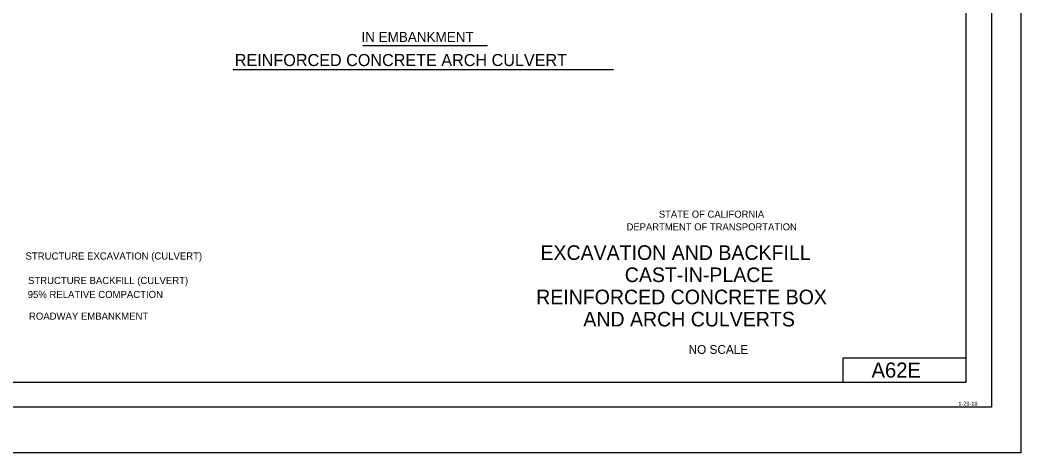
# Model space of a CAD drawing. Extents: x -894 to 866, y -476 to 714.
# Drawn here: x -128 to 866, y -476 to -46 of the extents above; entities that cross this region are included whole.
import ezdxf

# ---------------------------------------------------------------- set-up
doc = ezdxf.new("R2010")
doc.units = 0
doc.layers.add('10 Sheet Format', color=7, linetype='Continuous')
doc.layers.add('57 Undefined', color=7, linetype='Continuous')

msp = doc.modelspace()

# ---------------------------------------------------------------- linework, layer by layer
at = {"layer": '10 Sheet Format'}
for p, q in [((811.5452, -406.0408), (811.5452, 643.9567)), ((689.545, -406.0408), (689.545, -382.0408)), ((689.545, -382.0408), (811.5452, -382.0408)), ((-438.7451, -406.0408), (199.0719, -406.0408)), ((198.7722, -406.0408), (811.5452, -406.0408)), ((836.5786, -431.0498), (836.5786, -431.0498))]:
    msp.add_line(p, q, dxfattribs=at)
for points in [[(-894.0439, 713.5635), (865.9554, 713.5635), (865.9554, -476.436), (-894.0439, -476.436)], [(-863.429, 668.9588), (836.571, 668.9588), (836.571, -431.0412), (-863.429, -431.0412)], [(-863.429, 668.9588), (836.571, 668.9588), (836.571, -431.0412), (-863.429, -431.0412)]]:
    msp.add_lwpolyline(points, close=True, dxfattribs=at)
at = {"layer": '57 Undefined'}
for p, q in [((212.3876, -71.4285), (336.2956, -71.4285)), ((83.432, -95.3674), (461.2182, -95.3674))]:
    msp.add_line(p, q, dxfattribs=at)

# ---------------------------------------------------------------- texts
at = {"layer": '10 Sheet Format'}
for s, height, p in [('STATE OF CALIFORNIA', 7, (506.3558, -242.6656)), ('DEPARTMENT OF TRANSPORTATION', 7, (474.3563, -255.2743)), ('EXCAVATION AND BACKFILL', 14.5, (388.7876, -284.6025)), ('CAST-IN-PLACE', 14.5, (472.5337, -306.636)), ('REINFORCED CONCRETE BOX', 14.5, (384.5062, -328.6694)), ('AND ARCH CULVERTS', 14.5, (431.3743, -350.7028)), ('NO SCALE', 8.75002, (535.8749, -377.9828)), ('A62E', 14.99997, (717.546, -401.5408)), ('1-29-18', 4, (803.7374, -429.4642))]:
    msp.add_text(s, height=height, dxfattribs=at).set_placement(p)
at = {"layer": '57 Undefined'}
for s, height, p in [('IN EMBANKMENT', 10, (211.043, -68.082)), ('REINFORCED CONCRETE ARCH CULVERT', 12, (85.2899, -92.021)), ('STRUCTURE EXCAVATION (CULVERT)', 7.0866, (-122.5118, -284.2619)), ('STRUCTURE BACKFILL (CULVERT)', 7.0866, (-120.0472, -308.5973)), ('95% RELATIVE COMPACTION', 7.0866, (-120.3551, -322.4591)), ('ROADWAY EMBANKMENT', 7.0866, (-119.1232, -344.0216))]:
    msp.add_text(s, height=height, dxfattribs=at).set_placement(p)

doc.saveas('drawing.dxf')
